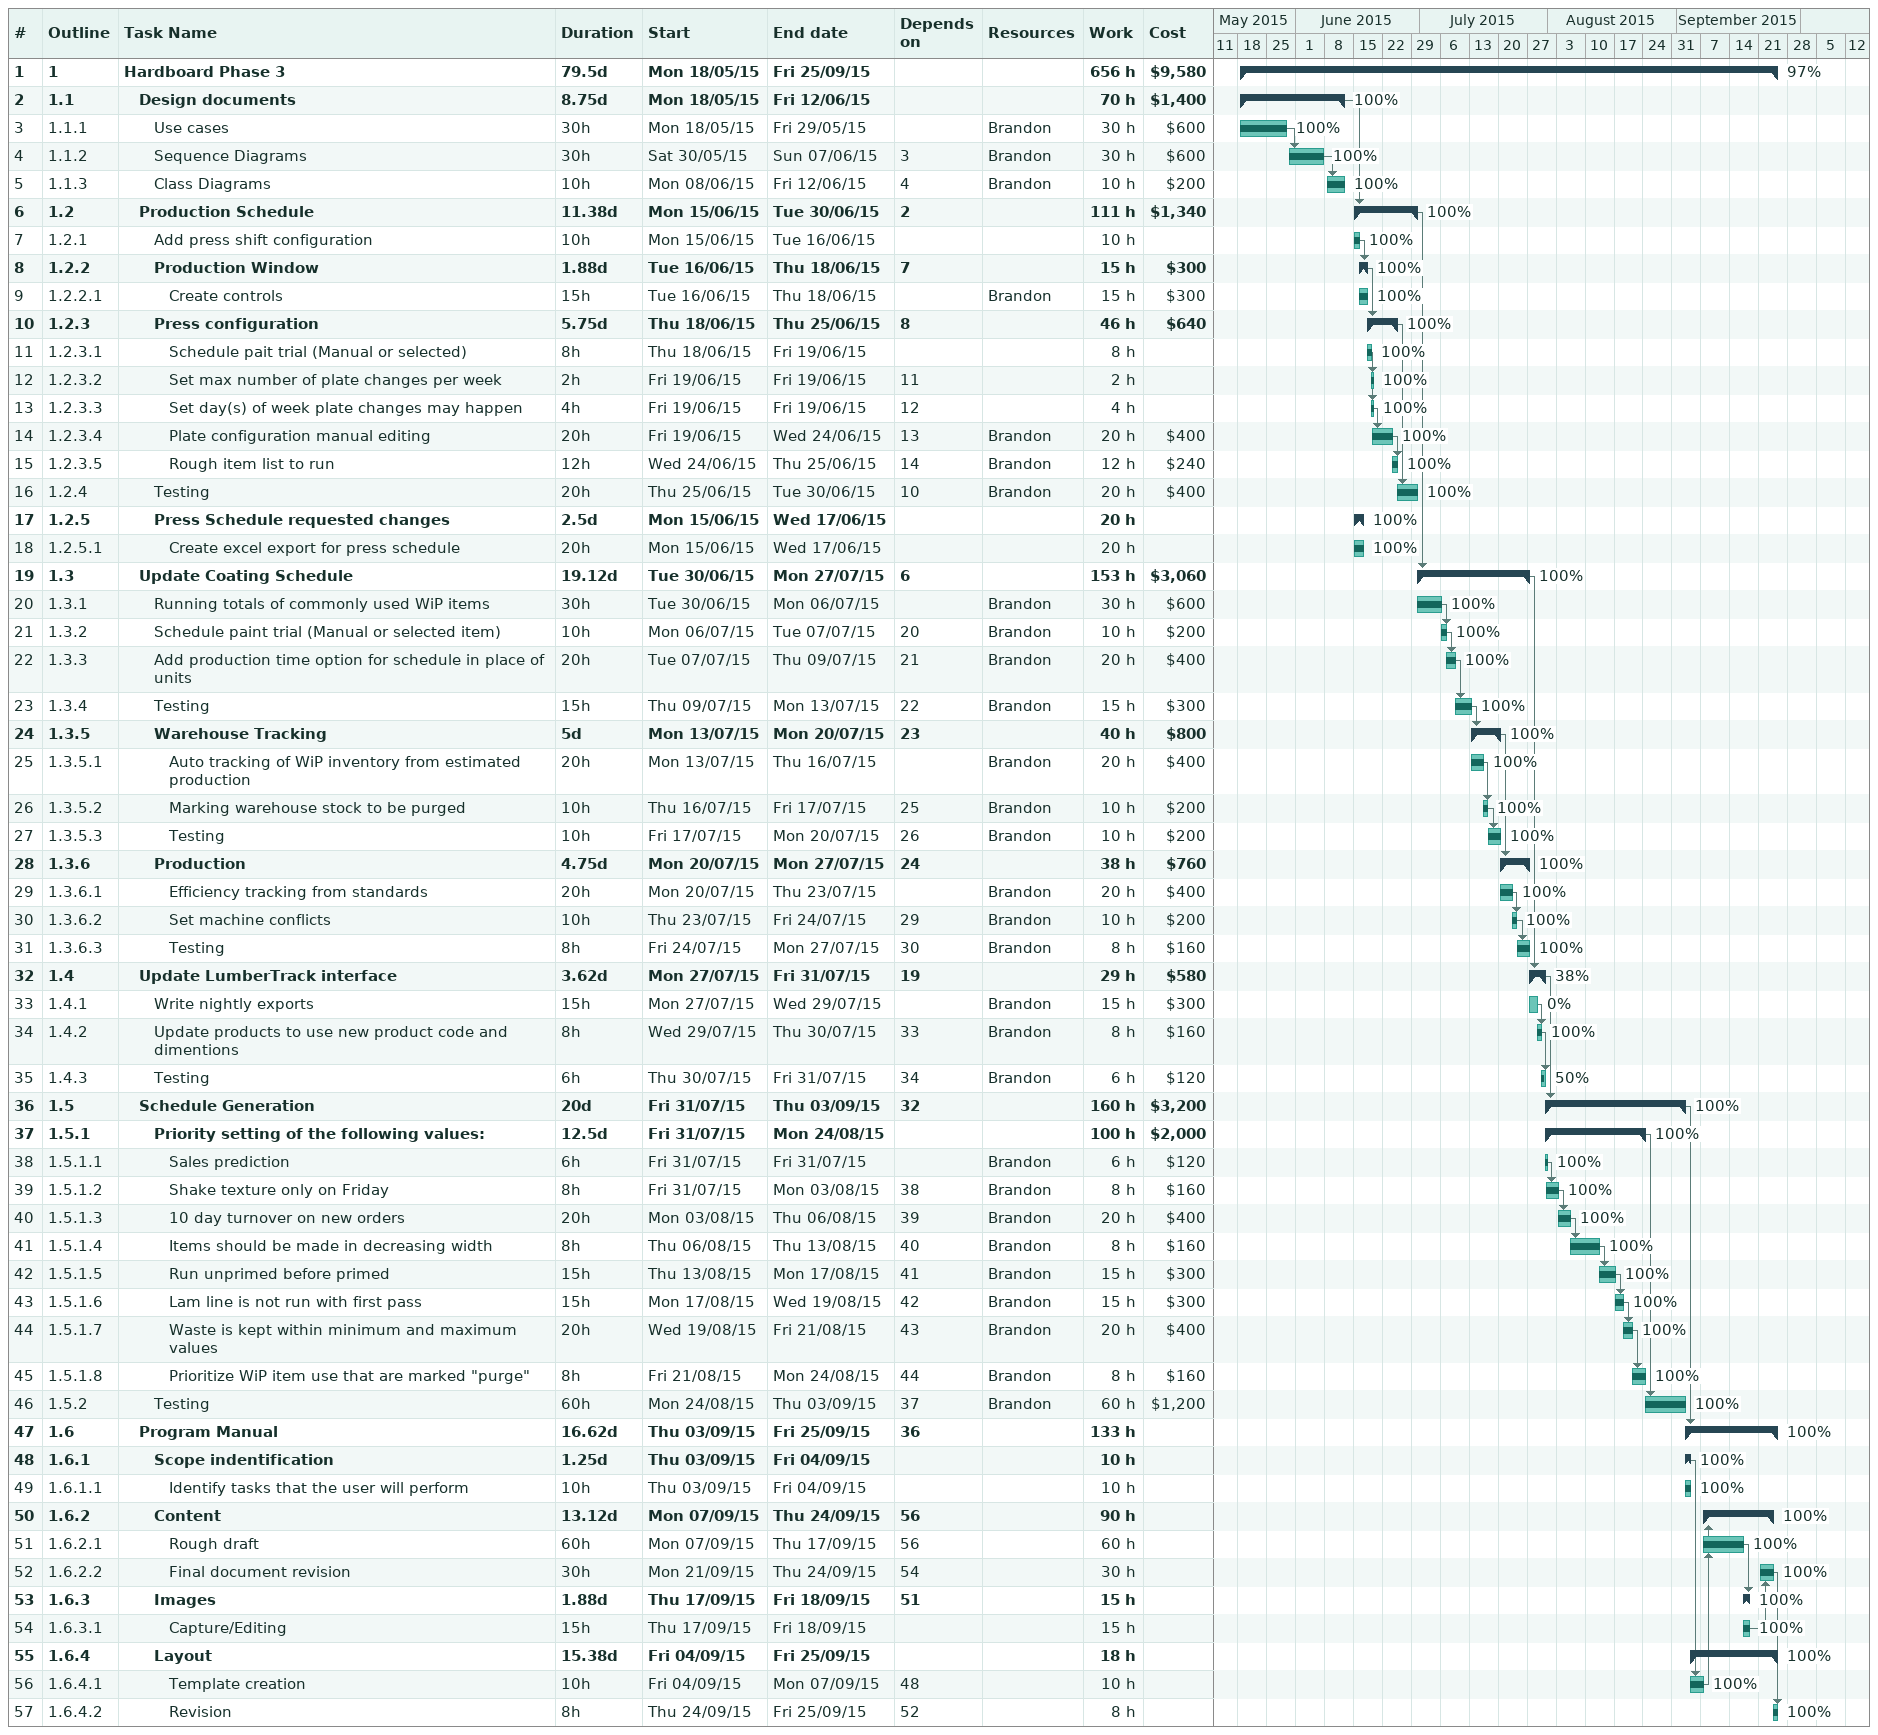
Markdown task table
| ID | WBS | Task | Duration | Start | Finish | Predecessors | Resources | % complete | Work (h) | Cost ($) |
|---|---|---|---|---|---|---|---|---|---|---|
| 1 | 1 | **Hardboard Phase 3** | 79.5d | 2015-05-18 | 2015-09-25 |  |  | 97 | 656 | 9580 |
| 2 | 1.1 | **Design documents** | 8.75d | 2015-05-18 | 2015-06-12 |  |  | 100 | 70 | 1400 |
| 3 | 1.1.1 | Use cases | 30h | 2015-05-18 | 2015-05-29 |  | Brandon | 100 | 30 | 600 |
| 4 | 1.1.2 | Sequence Diagrams | 30h | 2015-05-30 | 2015-06-07 | 3 | Brandon | 100 | 30 | 600 |
| 5 | 1.1.3 | Class Diagrams | 10h | 2015-06-08 | 2015-06-12 | 4 | Brandon | 100 | 10 | 200 |
| 6 | 1.2 | **Production Schedule** | 11.38d | 2015-06-15 | 2015-06-30 | 2 |  | 100 | 111 | 1340 |
| 7 | 1.2.1 | Add press shift configuration | 10h | 2015-06-15 | 2015-06-16 |  |  | 100 | 10 |  |
| 8 | 1.2.2 | **Production Window** | 1.88d | 2015-06-16 | 2015-06-18 | 7 |  | 100 | 15 | 300 |
| 9 | 1.2.2.1 | Create controls | 15h | 2015-06-16 | 2015-06-18 |  | Brandon | 100 | 15 | 300 |
| 10 | 1.2.3 | **Press configuration** | 5.75d | 2015-06-18 | 2015-06-25 | 8 |  | 100 | 46 | 640 |
| 11 | 1.2.3.1 | Schedule pait trial (Manual or selected) | 8h | 2015-06-18 | 2015-06-19 |  |  | 100 | 8 |  |
| 12 | 1.2.3.2 | Set max number of plate changes per week | 2h | 2015-06-19 | 2015-06-19 | 11 |  | 100 | 2 |  |
| 13 | 1.2.3.3 | Set day(s) of week plate changes may happen | 4h | 2015-06-19 | 2015-06-19 | 12 |  | 100 | 4 |  |
| 14 | 1.2.3.4 | Plate configuration manual editing | 20h | 2015-06-19 | 2015-06-24 | 13 | Brandon | 100 | 20 | 400 |
| 15 | 1.2.3.5 | Rough item list to run | 12h | 2015-06-24 | 2015-06-25 | 14 | Brandon | 100 | 12 | 240 |
| 16 | 1.2.4 | Testing | 20h | 2015-06-25 | 2015-06-30 | 10 | Brandon | 100 | 20 | 400 |
| 17 | 1.2.5 | **Press Schedule requested changes** | 2.5d | 2015-06-15 | 2015-06-17 |  |  | 100 | 20 |  |
| 18 | 1.2.5.1 | Create excel export for press schedule | 20h | 2015-06-15 | 2015-06-17 |  |  | 100 | 20 |  |
| 19 | 1.3 | **Update Coating Schedule** | 19.12d | 2015-06-30 | 2015-07-27 | 6 |  | 100 | 153 | 3060 |
| 20 | 1.3.1 | Running totals of commonly used WiP items | 30h | 2015-06-30 | 2015-07-06 |  | Brandon | 100 | 30 | 600 |
| 21 | 1.3.2 | Schedule paint trial (Manual or selected item) | 10h | 2015-07-06 | 2015-07-07 | 20 | Brandon | 100 | 10 | 200 |
| 22 | 1.3.3 | Add production time option for schedule in place of units | 20h | 2015-07-07 | 2015-07-09 | 21 | Brandon | 100 | 20 | 400 |
| 23 | 1.3.4 | Testing | 15h | 2015-07-09 | 2015-07-13 | 22 | Brandon | 100 | 15 | 300 |
| 24 | 1.3.5 | **Warehouse Tracking** | 5d | 2015-07-13 | 2015-07-20 | 23 |  | 100 | 40 | 800 |
| 25 | 1.3.5.1 | Auto tracking of WiP inventory from estimated production | 20h | 2015-07-13 | 2015-07-16 |  | Brandon | 100 | 20 | 400 |
| 26 | 1.3.5.2 | Marking warehouse stock to be purged | 10h | 2015-07-16 | 2015-07-17 | 25 | Brandon | 100 | 10 | 200 |
| 27 | 1.3.5.3 | Testing | 10h | 2015-07-17 | 2015-07-20 | 26 | Brandon | 100 | 10 | 200 |
| 28 | 1.3.6 | **Production** | 4.75d | 2015-07-20 | 2015-07-27 | 24 |  | 100 | 38 | 760 |
| 29 | 1.3.6.1 | Efficiency tracking from standards | 20h | 2015-07-20 | 2015-07-23 |  | Brandon | 100 | 20 | 400 |
| 30 | 1.3.6.2 | Set machine conflicts | 10h | 2015-07-23 | 2015-07-24 | 29 | Brandon | 100 | 10 | 200 |
| 31 | 1.3.6.3 | Testing | 8h | 2015-07-24 | 2015-07-27 | 30 | Brandon | 100 | 8 | 160 |
| 32 | 1.4 | **Update LumberTrack interface** | 3.62d | 2015-07-27 | 2015-07-31 | 19 |  | 38 | 29 | 580 |
| 33 | 1.4.1 | Write nightly exports | 15h | 2015-07-27 | 2015-07-29 |  | Brandon | 0 | 15 | 300 |
| 34 | 1.4.2 | Update products to use new product code and dimentions | 8h | 2015-07-29 | 2015-07-30 | 33 | Brandon | 100 | 8 | 160 |
| 35 | 1.4.3 | Testing | 6h | 2015-07-30 | 2015-07-31 | 34 | Brandon | 50 | 6 | 120 |
| 36 | 1.5 | **Schedule Generation** | 20d | 2015-07-31 | 2015-09-03 | 32 |  | 100 | 160 | 3200 |
| 37 | 1.5.1 | **Priority setting of the following values:** | 12.5d | 2015-07-31 | 2015-08-24 |  |  | 100 | 100 | 2000 |
| 38 | 1.5.1.1 | Sales prediction | 6h | 2015-07-31 | 2015-07-31 |  | Brandon | 100 | 6 | 120 |
| 39 | 1.5.1.2 | Shake texture only on Friday | 8h | 2015-07-31 | 2015-08-03 | 38 | Brandon | 100 | 8 | 160 |
| 40 | 1.5.1.3 | 10 day turnover on new orders | 20h | 2015-08-03 | 2015-08-06 | 39 | Brandon | 100 | 20 | 400 |
| 41 | 1.5.1.4 | Items should be made in decreasing width | 8h | 2015-08-06 | 2015-08-13 | 40 | Brandon | 100 | 8 | 160 |
| 42 | 1.5.1.5 | Run unprimed before primed | 15h | 2015-08-13 | 2015-08-17 | 41 | Brandon | 100 | 15 | 300 |
| 43 | 1.5.1.6 | Lam line is not run with first pass | 15h | 2015-08-17 | 2015-08-19 | 42 | Brandon | 100 | 15 | 300 |
| 44 | 1.5.1.7 | Waste is kept within minimum and maximum values | 20h | 2015-08-19 | 2015-08-21 | 43 | Brandon | 100 | 20 | 400 |
| 45 | 1.5.1.8 | Prioritize WiP item use that are marked "purge" | 8h | 2015-08-21 | 2015-08-24 | 44 | Brandon | 100 | 8 | 160 |
| 46 | 1.5.2 | Testing | 60h | 2015-08-24 | 2015-09-03 | 37 | Brandon | 100 | 60 | 1200 |
| 47 | 1.6 | **Program Manual** | 16.62d | 2015-09-03 | 2015-09-25 | 36 |  | 100 | 133 |  |
| 48 | 1.6.1 | **Scope indentification** | 1.25d | 2015-09-03 | 2015-09-04 |  |  | 100 | 10 |  |
| 49 | 1.6.1.1 | Identify tasks that the user will perform | 10h | 2015-09-03 | 2015-09-04 |  |  | 100 | 10 |  |
| 50 | 1.6.2 | **Content** | 13.12d | 2015-09-07 | 2015-09-24 | 56 |  | 100 | 90 |  |
| 51 | 1.6.2.1 | Rough draft | 60h | 2015-09-07 | 2015-09-17 | 56 |  | 100 | 60 |  |
| 52 | 1.6.2.2 | Final document revision | 30h | 2015-09-21 | 2015-09-24 | 54 |  | 100 | 30 |  |
| 53 | 1.6.3 | **Images** | 1.88d | 2015-09-17 | 2015-09-18 | 51 |  | 100 | 15 |  |
| 54 | 1.6.3.1 | Capture/Editing | 15h | 2015-09-17 | 2015-09-18 |  |  | 100 | 15 |  |
| 55 | 1.6.4 | **Layout** | 15.38d | 2015-09-04 | 2015-09-25 |  |  | 100 | 18 |  |
| 56 | 1.6.4.1 | Template creation | 10h | 2015-09-04 | 2015-09-07 | 48 |  | 100 | 10 |  |
| 57 | 1.6.4.2 | Revision | 8h | 2015-09-24 | 2015-09-25 | 52 |  | 100 | 8 |  |
